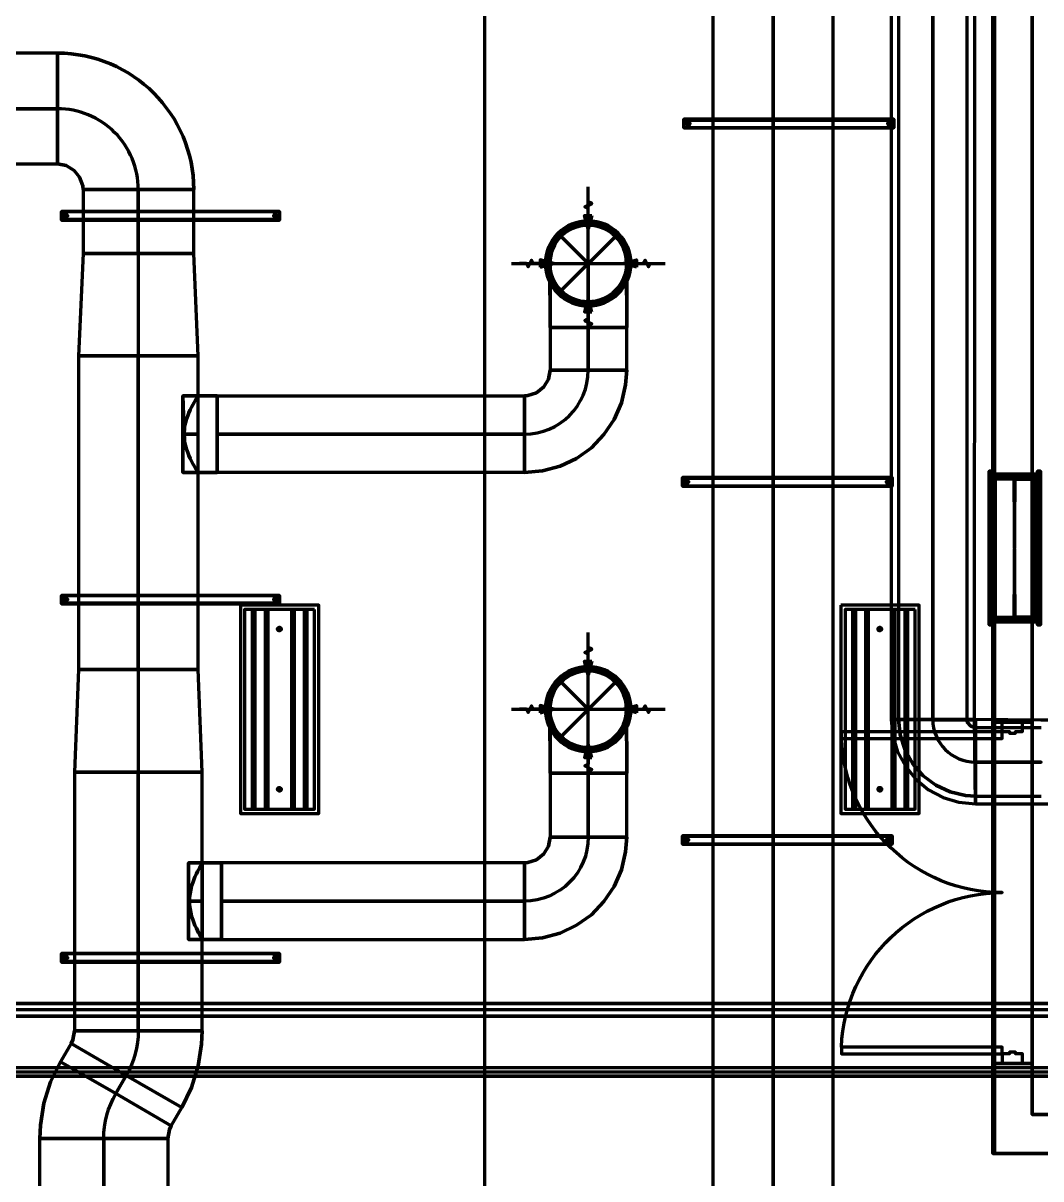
# Model space of a CAD drawing. Extents: x 0 to 1153, y 0 to 816.
# Drawn here: x 615.01 to 653.6, y 437.49 to 481.31 of the extents above; entities that cross this region are included whole.
import ezdxf

# ---------------------------------------------------------------- set-up
doc = ezdxf.new("R2010")
doc.units = 0
doc.header["$MEASUREMENT"] = 0
for name, color, linetype in [('Arch', 7, 'Continuous'), ('Hatch', 7, 'Continuous'), ('HVAC', 7, 'Continuous')]:
    doc.layers.add(name, color=color, linetype=linetype)

msp = doc.modelspace()

# ---------------------------------------------------------------- linework, layer by layer
at = {"layer": 'Arch', "color": 11, "linetype": 'Continuous', "lineweight": 211}
msp.add_line((632.523, 361.77), (632.523, 717.391), dxfattribs=at)
for points in [[(680.413, 571.108), (495.131, 571.108), (495.131, 427.429), (530.892, 427.429), (530.892, 390.377), (680.413, 390.377), (680.413, 438.446), (651.859, 438.446), (651.859, 484.897), (680.413, 484.897), (680.413, 571.108), (495.131, 571.108), (495.131, 427.429), (530.892, 427.429), (530.892, 390.377), (680.413, 390.377), (680.413, 438.446), (653.267, 438.446), (680.413, 438.446), (651.859, 438.446), (651.859, 484.897), (680.413, 484.897), (680.413, 571.108), (494.39, 571.108)], [(653.267, 439.928), (680.413, 439.928), (653.267, 439.928), (653.267, 483.404)], [(636.577, 474.017), (636.439, 473.509), (636.302, 474.017)], [(634.619, 472.059), (635.138, 472.197), (634.619, 472.334)], [(638.27, 472.059), (637.752, 472.197), (638.27, 472.334)], [(636.577, 470.366), (636.439, 470.884), (636.302, 470.366)], [(636.577, 457.126), (636.439, 456.607), (636.302, 457.126)], [(634.619, 455.157), (635.138, 455.295), (634.619, 455.433)], [(638.27, 455.157), (637.752, 455.295), (638.27, 455.433)], [(636.577, 453.464), (636.439, 453.983), (636.302, 453.464)]]:
    msp.add_lwpolyline(points, close=True, dxfattribs=at)
for points in [[(651.775, 484.897), (651.775, 438.446), (653.267, 438.446), (651.775, 438.446), (651.775, 484.897)], [(636.439, 474.017), (636.439, 474.282), (636.312, 474.345), (636.577, 474.472), (636.439, 474.536), (636.439, 474.8)], [(634.619, 472.197), (634.354, 472.197), (634.291, 472.324), (634.164, 472.07), (634.1, 472.197), (633.836, 472.197)], [(638.27, 472.197), (638.524, 472.197), (638.598, 472.324), (638.725, 472.07), (638.789, 472.197), (639.043, 472.197)], [(636.439, 470.366), (636.439, 470.112), (636.312, 470.038), (636.577, 469.911), (636.439, 469.847), (636.439, 469.593)], [(636.439, 457.126), (636.439, 457.38), (636.312, 457.443), (636.577, 457.57), (636.439, 457.634), (636.439, 457.898)], [(634.619, 455.295), (634.354, 455.295), (634.291, 455.422), (634.164, 455.168), (634.1, 455.295), (633.836, 455.295)], [(638.27, 455.295), (638.524, 455.295), (638.598, 455.422), (638.725, 455.168), (638.789, 455.295), (639.043, 455.295)], [(646.038, 454.184), (652.134, 454.184), (652.134, 454.808), (652.198, 454.808)], [(651.775, 454.808), (653.267, 454.808), (651.775, 454.808)], [(636.439, 453.464), (636.439, 453.21), (636.312, 453.147), (636.577, 453.009), (636.439, 452.945), (636.439, 452.691)], [(652.843, 441.896), (652.907, 441.865), (652.907, 442.225), (652.632, 442.225), (652.632, 442.288), (652.41, 442.288), (652.41, 442.225), (652.134, 442.225), (652.134, 441.865), (652.198, 441.865)], [(653.267, 441.865), (651.775, 441.865), (653.267, 441.865)]]:
    msp.add_lwpolyline(points, dxfattribs=at)
msp.add_lwpolyline([(646.038, 442.489), (646.038, 442.225), (652.134, 442.225), (652.134, 442.489), (646.038, 442.489, -0.401853), (652.129, 448.342, -0.401854), (646.038, 454.184), (646.038, 454.448), (652.134, 454.448), (652.41, 454.448), (652.41, 454.385), (652.632, 454.385), (652.632, 454.448), (652.907, 454.448), (652.907, 454.808), (652.843, 454.776)], format="xyb", dxfattribs=at)
at = {"layer": 'Hatch', "color": 5, "linetype": 'Continuous', "lineweight": 211}
for p, q in [((623.697, 459.073), (623.697, 451.506)), ((623.803, 459.073), (623.803, 451.506)), ((624.184, 459.073), (624.184, 451.506)), ((624.29, 459.073), (624.29, 451.506)), ((625.189, 459.073), (625.189, 451.506)), ((625.284, 459.073), (625.284, 451.506)), ((625.665, 459.073), (625.665, 451.506)), ((625.771, 459.073), (625.771, 451.506)), ((646.462, 459.073), (646.462, 451.506)), ((646.568, 459.073), (646.568, 451.506)), ((646.949, 459.073), (646.949, 451.506)), ((647.054, 459.073), (647.054, 451.506)), ((647.954, 459.073), (647.954, 451.506)), ((648.06, 459.073), (648.06, 451.506)), ((648.441, 459.073), (648.441, 451.506)), ((648.547, 459.073), (648.547, 451.506)), ((670.93, 443.897), (504.635, 443.897)), ((590.783, 441.547), (671.364, 441.547))]:
    msp.add_line(p, q, dxfattribs=at)
for points in [[(623.252, 459.243), (623.252, 451.347), (626.226, 451.347), (626.226, 459.243)], [(626.057, 459.073), (623.411, 459.073), (623.411, 451.506), (626.057, 451.506)], [(646.017, 459.243), (646.017, 451.347), (648.991, 451.347), (648.991, 459.243)], [(648.832, 459.073), (646.176, 459.073), (646.176, 451.506), (648.832, 451.506)], [(624.729, 458.407), (624.796, 458.354), (624.792, 458.311), (624.76, 458.277), (624.718, 458.27), (624.68, 458.289), (624.661, 458.327), (624.668, 458.369), (624.702, 458.401), (624.745, 458.405), (624.784, 458.378), (624.798, 458.338), (624.784, 458.297), (624.745, 458.271), (624.702, 458.274), (624.668, 458.306), (624.661, 458.349), (624.68, 458.386), (624.729, 458.407)], [(647.494, 458.407), (647.56, 458.354), (647.557, 458.311), (647.525, 458.277), (647.482, 458.27), (647.445, 458.289), (647.426, 458.327), (647.433, 458.369), (647.467, 458.401), (647.51, 458.405), (647.549, 458.378), (647.562, 458.338), (647.549, 458.297), (647.51, 458.271), (647.467, 458.274), (647.433, 458.306), (647.426, 458.349), (647.449, 458.39), (647.494, 458.407)], [(624.729, 452.332), (624.796, 452.279), (624.792, 452.236), (624.76, 452.202), (624.718, 452.195), (624.68, 452.214), (624.661, 452.252), (624.668, 452.294), (624.702, 452.326), (624.745, 452.33), (624.784, 452.303), (624.798, 452.263), (624.784, 452.222), (624.745, 452.196), (624.702, 452.199), (624.668, 452.231), (624.661, 452.274), (624.68, 452.311), (624.729, 452.332)], [(647.494, 452.332), (647.559, 452.285), (647.559, 452.241), (647.53, 452.204), (647.488, 452.194), (647.449, 452.211), (647.427, 452.246), (647.43, 452.29), (647.462, 452.324), (647.505, 452.331), (647.542, 452.311), (647.562, 452.274), (647.555, 452.231), (647.52, 452.199), (647.477, 452.196), (647.438, 452.222), (647.425, 452.263), (647.438, 452.303), (647.494, 452.332)], [(670.93, 444.14), (671.622, 444.141), (671.678, 444.146), (671.733, 444.158), (671.787, 444.177), (671.837, 444.201), (671.9, 444.243), (671.958, 444.266), (671.913, 444.227), (671.865, 444.193), (671.813, 444.165), (671.758, 444.144), (671.701, 444.129), (671.642, 444.121), (671.622, 444.119), (671.608, 444.14), (670.93, 444.119), (671.608, 444.119), (670.93, 444.14), (670.93, 443.653), (670.93, 444.14), (504.635, 444.14), (670.93, 444.14), (504.635, 444.14)], [(504.635, 443.664), (670.93, 443.664), (504.635, 443.653), (504.635, 444.14), (504.635, 443.664), (504.635, 444.14), (504.635, 443.653), (670.93, 443.653), (670.93, 444.14), (670.93, 443.664), (670.93, 444.14), (670.93, 443.653)], [(590.783, 441.706), (671.364, 441.706), (590.783, 441.695), (671.364, 441.706), (671.364, 441.388), (671.364, 441.695), (590.783, 441.706), (590.783, 441.399), (589.333, 441.388), (589.1, 441.388), (590.783, 441.399), (590.201, 441.388), (590.783, 441.388), (590.783, 441.695), (590.201, 441.706), (590.783, 441.695), (589.1, 441.706), (589.333, 441.706), (589.322, 441.399), (589.333, 441.706), (590.783, 441.706), (590.783, 441.388)], [(590.783, 441.399), (671.364, 441.399), (590.783, 441.388), (671.364, 441.388)]]:
    msp.add_lwpolyline(points, close=True, dxfattribs=at)
at = {"layer": 'HVAC', "color": 6, "linetype": 'Continuous', "lineweight": 211}
for p, q in [((636.439, 469.286), (636.439, 475.107)), ((637.476, 473.223), (635.413, 471.17)), ((633.529, 472.197), (639.35, 472.197)), ((636.439, 452.385), (636.439, 458.205)), ((637.476, 456.322), (635.413, 454.268)), ((633.529, 455.295), (639.35, 455.295))]:
    msp.add_line(p, q, dxfattribs=at)
for points in [[(637.836, 417.068), (634.608, 415.618), (634.608, 420.793), (634.608, 415.618), (637.836, 415.936), (637.836, 418.2), (637.836, 420.465), (640.207, 420.465), (640.345, 420.476), (640.673, 420.582), (640.937, 420.804), (641.117, 421.1), (641.181, 421.439), (645.71, 421.439, -0.414421), (640.207, 415.936, 0.414421), (645.71, 421.439), (641.181, 421.439), (641.181, 533.453)], [(645.71, 533.453), (645.71, 421.439, -0.414421)], [(568.24, 475.975), (616.31, 475.975), (616.648, 475.911), (616.945, 475.731), (617.156, 475.467), (617.273, 475.139), (617.283, 475.001), (621.485, 475.001, 0.413207), (616.31, 480.176, -0.413207), (621.485, 475.001), (617.283, 475.001), (617.283, 472.578), (617.114, 468.693), (617.114, 456.798), (616.955, 452.914), (616.955, 443.103), (621.803, 443.103), (621.803, 452.914), (621.644, 456.798), (621.644, 468.693), (621.485, 472.578), (621.485, 475.001, 0.413207), (616.31, 480.176), (568.24, 480.176)], [(619.379, 475.001), (617.283, 475.001), (621.485, 475.001), (619.379, 475.001), (617.283, 475.001), (617.273, 475.139), (617.156, 475.467), (616.945, 475.731), (616.648, 475.911), (616.31, 475.975), (616.31, 480.176), (616.31, 478.07), (616.31, 475.975), (616.31, 480.176), (616.31, 478.07), (568.24, 478.07), (616.31, 478.07), (616.31, 475.975), (616.648, 475.911), (616.945, 475.731), (617.156, 475.467), (617.273, 475.139), (617.283, 475.001), (621.485, 475.001), (619.379, 475.001), (617.283, 475.001), (621.485, 475.001), (619.379, 475.001, 0.414215), (616.31, 478.07), (616.31, 475.975), (616.31, 480.176), (616.31, 478.07)], [(637.889, 472.202, 0.414205), (636.434, 473.657, 0.414215), (634.979, 472.202)], [(634.016, 465.73), (634.016, 467.18), (634.016, 464.27), (634.016, 465.73), (634.016, 467.18), (634.153, 467.191), (634.481, 467.296), (634.757, 467.519), (634.926, 467.815), (634.989, 468.154), (636.439, 468.154), (637.9, 468.154), (637.857, 467.593), (637.699, 466.916), (637.424, 466.28), (637.032, 465.709), (636.556, 465.212), (635.995, 464.809), (635.37, 464.513), (634.704, 464.333), (634.016, 464.27), (634.016, 467.18), (634.153, 467.191), (634.481, 467.296), (634.757, 467.519), (634.926, 467.815), (634.989, 468.154), (637.9, 468.154), (636.439, 468.154), (634.989, 468.154), (637.9, 468.154), (637.857, 467.593), (637.699, 466.916), (637.424, 466.28), (637.032, 465.709), (636.556, 465.212), (635.995, 464.809), (635.37, 464.513), (634.704, 464.333), (634.016, 464.27), (634.016, 465.73), (634.016, 467.18), (634.016, 464.27), (634.704, 464.333), (635.37, 464.513), (635.995, 464.809), (636.556, 465.212), (637.032, 465.709), (637.424, 466.28), (637.699, 466.916), (637.857, 467.593), (637.9, 468.154), (634.989, 468.154), (634.926, 467.815), (634.757, 467.519), (634.481, 467.296), (634.153, 467.191), (634.016, 467.18), (634.016, 464.27), (634.016, 465.73, 0.414209), (636.439, 468.154), (634.989, 468.154), (637.9, 468.154), (636.439, 468.154)], [(636.439, 450.448), (637.9, 450.448), (634.989, 450.448), (636.439, 450.448), (637.9, 450.448), (637.857, 449.887), (637.699, 449.21), (637.424, 448.575), (637.032, 448.003), (636.556, 447.506), (635.995, 447.103), (635.37, 446.807), (634.704, 446.627), (634.016, 446.564), (634.016, 448.024), (634.016, 449.474), (634.153, 449.485), (634.481, 449.591), (634.757, 449.813), (634.926, 450.109), (634.989, 450.448), (637.9, 450.448), (637.857, 449.887), (637.699, 449.21), (637.424, 448.575), (637.032, 448.003), (636.556, 447.506), (635.995, 447.103), (635.37, 446.807), (634.704, 446.627), (634.016, 446.564), (634.016, 449.474), (634.016, 448.024), (634.016, 446.564), (634.016, 449.474), (634.153, 449.485), (634.481, 449.591), (634.757, 449.813), (634.926, 450.109), (634.989, 450.448), (636.439, 450.448), (637.9, 450.448), (634.989, 450.448), (634.926, 450.109), (634.757, 449.813), (634.481, 449.591), (634.153, 449.485), (634.016, 449.474), (634.016, 446.564), (634.704, 446.627), (635.37, 446.807), (635.995, 447.103), (636.556, 447.506), (637.032, 448.003), (637.424, 448.575), (637.699, 449.21), (637.857, 449.887), (637.9, 450.448), (634.989, 450.448), (637.9, 450.448), (637.9, 452.871), (637.889, 455.3, -0.414205), (636.434, 453.845, -0.414215), (634.979, 455.3, -0.414226), (636.434, 456.756, -0.414215), (637.889, 455.3, -0.414205), (636.434, 453.845, -0.414215), (634.958, 455.3, 0.41421), (636.434, 453.824, 0.414199), (637.91, 455.3, 0.414193), (636.434, 456.777, 0.414204), (634.958, 455.3, 0.41421), (636.434, 453.824, 0.414199), (637.91, 455.3, 0.414193), (636.434, 456.777, 0.414204), (634.989, 455.295), (634.989, 452.871), (634.989, 450.448), (636.439, 450.448), (636.439, 452.871), (636.439, 450.448, -0.414203), (634.016, 448.024), (622.533, 448.024), (634.016, 448.024), (634.016, 446.564), (634.016, 449.474), (634.016, 448.024)], [(637.889, 455.3, 0.414215), (636.434, 456.755, 0.414226), (634.979, 455.3, 0.414215), (636.434, 453.845, 0.414205), (637.889, 455.3, 0.414215), (636.434, 456.755, 0.414226), (634.979, 455.3), (634.989, 452.871), (634.979, 455.3, 0.414215), (636.434, 453.845, 0.414205), (637.889, 455.3), (637.9, 452.871), (637.889, 455.3, 0.414215), (636.434, 456.755, 0.414226), (634.979, 455.3)], [(653.616, 454.586), (651.118, 454.586), (650.938, 454.649), (650.811, 454.808), (650.801, 454.914), (648.208, 454.914), (649.499, 454.914, 0.41421), (651.118, 453.295), (653.616, 453.295), (651.118, 453.295), (651.118, 454.586), (651.118, 452.004), (651.118, 453.295), (651.118, 454.882), (647.922, 454.914), (651.087, 454.914), (651.118, 451.707), (651.118, 453.295)], [(619.379, 443.103), (621.803, 443.103), (616.955, 443.103), (619.379, 443.103), (621.803, 443.103), (621.781, 442.595), (621.654, 441.77), (621.4, 440.955), (621.03, 440.193), (618.924, 441.41), (616.828, 442.616), (616.892, 442.764), (616.955, 443.103), (621.803, 443.103), (621.781, 442.595), (621.654, 441.77), (621.4, 440.955), (621.03, 440.193), (618.924, 441.41), (616.828, 442.616), (618.924, 441.41), (621.03, 440.193), (618.924, 441.41), (616.828, 442.616), (616.892, 442.764), (616.955, 443.103), (619.379, 443.103), (621.803, 443.103), (616.955, 443.103), (616.892, 442.764), (616.828, 442.616), (618.924, 441.41), (621.03, 440.193), (618.924, 441.41), (616.828, 442.616), (616.426, 441.928), (616.056, 441.166), (615.802, 440.362), (615.675, 439.526), (615.643, 439.018), (620.501, 439.018), (618.067, 439.023, -0.131641), (618.532, 440.722), (620.628, 439.505), (621.03, 440.193), (621.4, 440.955), (621.654, 441.77), (621.781, 442.595), (621.803, 443.103), (616.955, 443.103), (619.379, 443.103, -0.131639), (618.924, 441.41), (618.532, 440.722), (618.924, 441.41), (621.03, 440.193), (618.924, 441.41), (616.828, 442.616), (618.924, 441.41)]]:
    msp.add_lwpolyline(points, format="xyb", dxfattribs=at)
for points in [[(643.445, 533.453), (643.445, 421.439), (643.445, 533.453)], [(647.922, 517.843), (647.922, 454.914), (647.986, 454.29), (648.166, 453.686), (648.462, 453.136), (648.854, 452.649), (649.34, 452.247), (649.891, 451.951), (650.494, 451.771), (651.118, 451.707), (653.616, 451.707), (655.415, 451.707), (684.001, 451.707), (685.8, 451.707), (722.069, 451.707), (722.069, 454.882), (685.8, 454.882), (684.001, 454.882), (655.415, 454.882), (653.616, 454.882), (651.087, 454.914), (651.118, 517.874)], [(648.208, 517.843), (648.208, 454.914), (650.801, 454.914), (650.801, 517.843)], [(649.499, 517.843), (649.499, 454.914), (649.499, 517.843)], [(616.31, 475.975), (616.31, 480.176), (616.31, 475.975)], [(640.069, 477.34), (648.028, 477.34), (640.069, 477.34)], [(640.196, 477.562), (640.257, 477.5), (640.165, 477.509), (640.196, 477.562), (640.257, 477.5), (640.165, 477.509), (640.196, 477.562), (640.257, 477.5), (640.196, 477.457), (640.257, 477.5), (640.196, 477.562), (640.165, 477.509), (640.196, 477.457), (640.257, 477.5), (640.196, 477.562), (640.165, 477.509), (640.196, 477.457), (640.257, 477.5), (640.196, 477.562), (640.165, 477.509), (640.196, 477.457), (640.257, 477.5), (640.196, 477.562), (640.165, 477.509), (640.196, 477.457), (640.257, 477.5), (640.196, 477.562), (640.165, 477.509), (640.196, 477.457), (640.257, 477.5), (640.196, 477.562), (640.165, 477.509), (640.196, 477.457), (640.257, 477.5), (640.196, 477.562), (640.165, 477.509)], [(647.827, 477.562), (647.888, 477.5), (647.795, 477.509), (647.827, 477.562), (647.888, 477.5), (647.795, 477.509), (647.827, 477.562), (647.888, 477.5), (647.827, 477.457), (647.888, 477.5), (647.827, 477.562), (647.795, 477.509), (647.827, 477.457), (647.888, 477.5), (647.827, 477.562), (647.795, 477.509), (647.827, 477.457), (647.888, 477.5), (647.827, 477.562), (647.795, 477.509), (647.827, 477.457), (647.888, 477.5), (647.827, 477.562), (647.795, 477.509), (647.827, 477.457), (647.888, 477.5), (647.827, 477.562), (647.795, 477.509), (647.827, 477.457), (647.888, 477.5), (647.827, 477.562), (647.795, 477.509), (647.827, 477.457), (647.888, 477.5), (647.827, 477.562), (647.795, 477.509)], [(619.379, 472.578), (621.485, 472.578), (619.379, 472.578), (617.283, 472.578), (619.379, 472.578), (619.379, 475.001), (619.379, 472.578), (619.379, 468.693), (617.114, 468.693), (621.644, 468.693), (619.379, 468.693), (621.644, 468.693), (617.114, 468.693), (619.379, 468.693), (619.379, 456.798), (619.379, 468.693)], [(624.734, 474.165), (616.469, 474.165), (624.734, 474.165)], [(616.659, 473.953), (616.588, 474.026), (616.65, 474.036), (616.659, 473.953), (616.588, 474.026), (616.644, 474.042), (616.659, 473.953), (616.588, 474.026), (616.659, 474.059), (616.588, 474.026), (616.659, 473.953), (616.691, 474.006), (616.659, 474.059), (616.588, 474.026), (616.659, 473.953), (616.691, 474.006), (616.659, 474.059), (616.588, 474.026), (616.659, 473.953), (616.691, 474.006), (616.659, 474.059), (616.588, 474.026), (616.659, 473.953), (616.691, 474.006), (616.659, 474.059), (616.588, 474.026), (616.659, 473.953), (616.691, 474.006), (616.659, 474.059), (616.588, 474.026), (616.659, 473.953), (616.691, 474.006), (616.659, 474.059), (616.588, 474.026), (616.659, 473.953), (616.691, 474.006)], [(624.597, 473.953), (624.525, 474.026), (624.588, 474.036), (624.597, 473.953), (624.525, 474.026), (624.581, 474.042), (624.597, 473.953), (624.525, 474.026), (624.597, 474.059), (624.525, 474.026), (624.597, 473.953), (624.628, 474.006), (624.597, 474.059), (624.525, 474.026), (624.597, 473.953), (624.628, 474.006), (624.597, 474.059), (624.525, 474.026), (624.597, 473.953), (624.628, 474.006), (624.597, 474.059), (624.525, 474.026), (624.597, 473.953), (624.628, 474.006), (624.597, 474.059), (624.525, 474.026), (624.597, 473.953), (624.628, 474.006), (624.597, 474.059), (624.525, 474.026), (624.597, 473.953), (624.628, 474.006), (624.597, 474.059), (624.525, 474.026), (624.597, 473.953), (624.628, 474.006)], [(635.413, 473.223), (636.439, 472.197), (636.439, 469.773), (636.439, 468.154), (636.439, 469.773)], [(617.283, 472.578), (621.485, 472.578), (617.283, 472.578)], [(636.439, 472.197), (636.439, 472.197), (636.439, 472.197)], [(621.57, 464.386), (621.601, 464.333), (621.644, 464.27), (621.57, 464.386), (621.538, 464.45), (621.496, 464.524), (621.443, 464.608), (621.4, 464.704), (621.347, 464.799), (621.295, 464.915), (621.252, 465.032), (621.21, 465.159), (621.168, 465.296), (621.136, 465.434), (621.125, 465.582), (621.115, 465.73), (621.125, 465.878), (621.136, 466.016), (621.168, 466.153), (621.21, 466.291), (621.252, 466.418), (621.295, 466.534), (621.347, 466.651), (621.4, 466.757), (621.443, 466.841), (621.496, 466.926), (621.538, 467), (621.57, 467.064), (621.601, 467.117), (621.633, 467.17), (621.601, 467.117), (621.57, 467.064), (621.538, 467), (621.496, 466.926), (621.443, 466.841), (621.4, 466.757), (621.347, 466.651), (621.295, 466.534), (621.252, 466.418), (621.21, 466.291), (621.168, 466.153), (621.136, 466.016), (621.125, 465.878), (621.072, 465.73), (621.072, 464.27), (621.072, 467.18), (621.115, 465.73), (621.125, 465.582), (621.136, 465.434), (621.168, 465.296), (621.21, 465.159), (621.252, 465.032), (621.295, 464.915), (621.347, 464.799), (621.4, 464.704), (621.443, 464.608), (621.496, 464.524), (621.538, 464.45), (621.57, 464.386), (621.644, 464.27), (621.072, 464.27), (621.644, 464.27), (622.374, 464.27), (621.644, 464.27), (621.644, 467.18), (621.072, 467.18), (621.644, 467.18), (622.374, 467.18), (621.644, 467.18), (621.072, 467.18), (621.644, 467.18), (622.374, 467.18), (634.016, 467.18), (634.016, 464.27), (622.374, 464.27), (621.644, 464.27), (621.072, 464.27), (621.644, 464.27)], [(621.644, 467.18), (621.633, 467.17), (621.644, 467.17)], [(621.072, 465.73), (621.644, 465.73), (621.072, 465.73)], [(651.637, 464.153), (651.637, 458.661), (651.637, 464.153)], [(651.732, 464.323), (651.732, 458.502), (651.732, 464.323)], [(653.478, 464.206), (653.478, 458.608), (653.478, 464.206)], [(653.584, 464.323), (653.584, 458.502), (653.584, 464.323)], [(640.016, 463.762), (647.965, 463.762), (640.016, 463.762)], [(640.143, 463.973), (640.204, 463.911), (640.112, 463.92), (640.143, 463.973), (640.204, 463.911), (640.112, 463.92), (640.143, 463.973), (640.204, 463.911), (640.143, 463.868), (640.204, 463.911), (640.143, 463.973), (640.112, 463.92), (640.143, 463.868), (640.204, 463.911), (640.143, 463.973), (640.112, 463.92), (640.143, 463.868), (640.204, 463.911), (640.143, 463.973), (640.112, 463.92), (640.143, 463.868), (640.204, 463.911), (640.143, 463.973), (640.112, 463.92), (640.143, 463.868), (640.204, 463.911), (640.143, 463.973), (640.112, 463.92), (640.143, 463.868), (640.204, 463.911), (640.143, 463.973), (640.112, 463.92), (640.143, 463.868), (640.204, 463.911), (640.143, 463.973), (640.112, 463.92)], [(647.774, 463.973), (647.835, 463.911), (647.742, 463.92), (647.774, 463.973), (647.835, 463.911), (647.742, 463.92), (647.774, 463.973), (647.835, 463.911), (647.774, 463.868), (647.835, 463.911), (647.774, 463.973), (647.742, 463.92), (647.774, 463.868), (647.835, 463.911), (647.774, 463.973), (647.742, 463.92), (647.774, 463.868), (647.835, 463.911), (647.774, 463.973), (647.742, 463.92), (647.774, 463.868), (647.835, 463.911), (647.774, 463.973), (647.742, 463.92), (647.774, 463.868), (647.835, 463.911), (647.774, 463.973), (647.742, 463.92), (647.774, 463.868), (647.835, 463.911), (647.774, 463.973), (647.742, 463.92), (647.774, 463.868), (647.835, 463.911), (647.774, 463.973), (647.742, 463.92)], [(624.734, 459.613), (616.469, 459.613), (624.734, 459.613)], [(616.659, 459.401), (616.588, 459.474), (616.65, 459.484), (616.659, 459.401), (616.588, 459.474), (616.644, 459.489), (616.659, 459.401), (616.588, 459.474), (616.659, 459.507), (616.588, 459.474), (616.659, 459.401), (616.691, 459.454), (616.659, 459.507), (616.588, 459.474), (616.659, 459.401), (616.691, 459.454), (616.659, 459.507), (616.588, 459.474), (616.659, 459.401), (616.691, 459.454), (616.659, 459.507), (616.588, 459.474), (616.659, 459.401), (616.691, 459.454), (616.659, 459.507), (616.588, 459.474), (616.659, 459.401), (616.691, 459.454), (616.659, 459.507), (616.588, 459.474), (616.659, 459.401), (616.691, 459.454), (616.659, 459.507), (616.588, 459.474), (616.659, 459.401), (616.691, 459.454)], [(624.597, 459.401), (624.525, 459.474), (624.588, 459.484), (624.597, 459.401), (624.525, 459.474), (624.581, 459.489), (624.597, 459.401), (624.525, 459.474), (624.597, 459.507), (624.525, 459.474), (624.597, 459.401), (624.628, 459.454), (624.597, 459.507), (624.525, 459.474), (624.597, 459.401), (624.628, 459.454), (624.597, 459.507), (624.525, 459.474), (624.597, 459.401), (624.628, 459.454), (624.597, 459.507), (624.525, 459.474), (624.597, 459.401), (624.628, 459.454), (624.597, 459.507), (624.525, 459.474), (624.597, 459.401), (624.628, 459.454), (624.597, 459.507), (624.525, 459.474), (624.597, 459.401), (624.628, 459.454), (624.597, 459.507), (624.525, 459.474), (624.597, 459.401), (624.628, 459.454)], [(619.379, 456.798), (621.644, 456.798), (619.379, 456.798), (617.114, 456.798), (619.379, 456.798), (619.379, 452.914), (616.955, 452.914), (621.803, 452.914), (619.379, 452.914), (621.803, 452.914), (616.955, 452.914), (619.379, 452.914), (619.379, 443.103), (619.379, 452.914)], [(617.114, 456.798), (621.644, 456.798), (617.114, 456.798)], [(636.439, 452.871), (636.439, 455.295), (635.413, 456.322)], [(636.439, 455.295), (636.439, 455.295), (636.439, 455.295)], [(649.499, 454.914), (650.801, 454.914), (648.208, 454.914), (649.499, 454.914), (650.801, 454.914), (650.811, 454.808), (650.938, 454.649), (651.118, 454.586), (651.118, 453.295), (651.118, 452.004), (650.737, 452.025), (650.166, 452.162), (649.616, 452.416), (649.139, 452.776), (648.748, 453.231), (648.451, 453.75), (648.271, 454.321), (648.208, 454.914), (650.801, 454.914), (650.811, 454.808), (650.938, 454.649), (651.118, 454.586), (651.118, 452.004), (651.118, 453.295), (651.118, 454.586), (651.118, 452.004), (650.737, 452.025), (650.166, 452.162), (649.616, 452.416), (649.139, 452.776), (648.748, 453.231), (648.451, 453.75), (648.271, 454.321), (648.208, 454.914), (649.499, 454.914), (650.801, 454.914), (648.208, 454.914), (648.271, 454.321), (648.451, 453.75), (648.748, 453.231), (649.139, 452.776), (649.616, 452.416), (650.166, 452.162), (650.737, 452.025), (651.118, 452.004), (651.118, 454.586), (651.118, 452.004), (653.616, 452.004)], [(640.016, 450.183), (647.965, 450.183), (640.016, 450.183)], [(640.143, 450.395), (640.205, 450.336), (640.112, 450.342), (640.143, 450.395), (640.205, 450.336), (640.112, 450.342), (640.143, 450.395), (640.205, 450.336), (640.143, 450.289), (640.205, 450.336), (640.143, 450.395), (640.112, 450.342), (640.143, 450.289), (640.205, 450.336), (640.143, 450.395), (640.112, 450.342), (640.143, 450.289), (640.205, 450.336), (640.143, 450.395), (640.112, 450.342), (640.143, 450.289), (640.205, 450.336), (640.143, 450.395), (640.112, 450.342), (640.143, 450.289), (640.205, 450.336), (640.143, 450.395), (640.112, 450.342), (640.143, 450.289), (640.205, 450.336), (640.143, 450.395), (640.112, 450.342), (640.143, 450.289), (640.205, 450.336), (640.143, 450.395), (640.112, 450.342)], [(647.774, 450.395), (647.836, 450.336), (647.742, 450.342), (647.774, 450.395), (647.836, 450.336), (647.742, 450.342), (647.774, 450.395), (647.836, 450.336), (647.774, 450.289), (647.836, 450.336), (647.774, 450.395), (647.742, 450.342), (647.774, 450.289), (647.836, 450.336), (647.774, 450.395), (647.742, 450.342), (647.774, 450.289), (647.836, 450.336), (647.774, 450.395), (647.742, 450.342), (647.774, 450.289), (647.836, 450.336), (647.774, 450.395), (647.742, 450.342), (647.774, 450.289), (647.836, 450.336), (647.774, 450.395), (647.742, 450.342), (647.774, 450.289), (647.836, 450.336), (647.774, 450.395), (647.742, 450.342), (647.774, 450.289), (647.836, 450.336), (647.774, 450.395), (647.742, 450.342)], [(621.284, 448.024), (621.803, 448.024), (621.284, 448.024)], [(624.734, 446.035), (616.469, 446.035), (624.734, 446.035)], [(616.659, 445.812), (616.588, 445.896), (616.691, 445.876), (616.659, 445.812), (616.588, 445.896), (616.644, 445.911), (616.659, 445.812), (616.588, 445.896), (616.659, 445.929), (616.588, 445.896), (616.659, 445.812), (616.691, 445.876), (616.659, 445.929), (616.588, 445.896), (616.659, 445.812), (616.691, 445.876), (616.659, 445.929), (616.588, 445.896), (616.659, 445.812), (616.691, 445.876), (616.659, 445.929), (616.588, 445.896), (616.659, 445.812), (616.691, 445.876), (616.659, 445.929), (616.588, 445.896), (616.659, 445.812), (616.691, 445.876), (616.659, 445.929), (616.588, 445.896), (616.659, 445.812), (616.691, 445.876), (616.659, 445.929), (616.588, 445.896), (616.659, 445.812), (616.691, 445.876)], [(624.597, 445.812), (624.525, 445.896), (624.628, 445.876), (624.597, 445.812), (624.525, 445.896), (624.581, 445.911), (624.597, 445.812), (624.525, 445.896), (624.597, 445.929), (624.525, 445.896), (624.597, 445.812), (624.628, 445.876), (624.597, 445.929), (624.525, 445.896), (624.597, 445.812), (624.628, 445.876), (624.597, 445.929), (624.525, 445.896), (624.597, 445.812), (624.628, 445.876), (624.597, 445.929), (624.525, 445.896), (624.597, 445.812), (624.628, 445.876), (624.597, 445.929), (624.525, 445.896), (624.597, 445.812), (624.628, 445.876), (624.597, 445.929), (624.525, 445.896), (624.597, 445.812), (624.628, 445.876), (624.597, 445.929), (624.525, 445.896), (624.597, 445.812), (624.628, 445.876)], [(618.077, 439.018), (615.643, 439.018), (620.501, 439.018), (618.077, 439.018), (615.643, 439.018), (615.675, 439.526), (615.802, 440.362), (616.056, 441.166), (616.426, 441.928), (618.532, 440.722), (620.628, 439.505), (618.532, 440.722), (616.426, 441.928), (618.532, 440.722), (620.628, 439.505), (620.564, 439.357), (620.501, 439.018), (615.643, 439.018), (615.675, 439.526), (615.802, 440.362), (616.056, 441.166), (616.426, 441.928), (618.532, 440.722), (620.628, 439.505), (620.564, 439.357), (620.501, 439.018), (618.077, 439.018), (615.643, 439.018), (620.501, 439.018), (620.564, 439.357), (620.628, 439.505), (618.532, 440.722), (616.426, 441.928), (618.532, 440.722), (616.426, 441.928), (618.532, 440.722), (620.628, 439.505), (618.532, 440.722)], [(615.643, 432.573), (615.643, 439.018), (620.501, 439.018), (620.501, 432.573)], [(618.077, 432.573), (618.077, 439.018), (618.077, 432.573)]]:
    msp.add_lwpolyline(points, dxfattribs=at)
for points in [[(648.028, 477.626), (640.069, 477.626), (648.028, 477.668), (648.028, 477.34), (648.028, 477.668), (640.069, 477.668), (640.069, 477.34), (640.069, 477.668)], [(616.469, 473.879), (624.734, 473.879), (616.469, 473.848), (616.469, 474.165), (616.469, 473.848), (624.734, 473.848), (624.734, 474.165), (624.734, 473.848)], [(621.072, 467.18), (621.072, 464.27), (621.072, 465.73), (621.072, 467.18), (621.072, 464.27), (621.072, 465.73), (621.072, 467.18), (621.072, 464.27), (621.072, 465.73)], [(622.374, 465.73), (622.374, 467.18), (622.374, 464.27), (622.374, 465.73), (622.374, 467.18), (622.374, 464.27), (622.374, 465.73), (622.374, 467.18), (622.374, 464.27), (622.374, 467.18), (622.374, 464.27), (622.374, 465.73), (634.016, 465.73)], [(651.637, 464.323), (651.637, 458.502), (651.732, 458.502), (651.637, 458.502), (651.637, 464.323), (651.732, 464.323)], [(653.584, 464.153), (653.584, 458.661), (651.637, 458.661), (653.584, 458.661), (653.584, 464.153), (651.637, 464.153), (653.584, 464.153), (653.584, 458.661), (651.637, 458.661), (651.637, 464.153), (651.637, 458.661), (653.584, 458.661), (653.584, 464.153), (651.637, 464.153)], [(651.732, 464.206), (651.732, 458.608), (653.478, 458.608), (651.732, 458.608), (651.732, 464.206), (653.478, 464.206)], [(653.478, 464.323), (653.478, 458.502), (653.584, 458.502), (653.478, 458.502), (653.478, 464.323), (653.584, 464.323)], [(647.965, 464.047), (640.016, 464.047), (647.965, 464.09), (647.965, 463.762), (647.965, 464.09), (640.016, 464.09), (640.016, 463.762), (640.016, 464.09)], [(651.838, 458.756), (653.383, 458.756), (653.383, 464.058), (651.838, 464.058)], [(652.589, 464.026), (651.87, 464.026), (651.87, 458.787), (652.589, 458.787), (652.621, 464.026), (653.351, 464.026), (653.351, 458.787), (652.621, 458.787)], [(616.469, 459.327), (624.734, 459.327), (616.469, 459.295), (616.469, 459.613), (616.469, 459.295), (624.734, 459.295), (624.734, 459.613), (624.734, 459.295)], [(651.118, 454.882), (651.118, 451.707), (651.087, 454.914), (647.922, 454.914)], [(637.9, 452.871), (634.989, 452.871), (637.9, 452.871), (634.989, 452.871), (637.9, 452.871), (634.989, 452.871), (637.9, 452.871), (634.989, 452.871)], [(647.965, 450.469), (640.016, 450.469), (647.965, 450.501), (647.965, 450.183), (647.965, 450.501), (640.016, 450.501), (640.016, 450.183), (640.016, 450.501)], [(621.284, 449.474), (621.284, 448.024), (621.284, 446.564), (621.284, 449.474), (621.284, 448.024), (621.284, 446.564), (621.284, 449.474), (621.284, 448.024), (621.284, 446.564), (621.284, 449.474), (621.284, 448.024), (621.284, 446.564), (621.284, 449.474), (621.803, 449.474), (622.533, 449.474), (621.803, 449.474), (621.803, 446.564), (621.284, 446.564), (621.803, 446.564), (622.533, 446.564), (621.803, 446.564), (621.284, 446.564), (621.803, 446.564), (622.533, 446.564), (634.016, 446.564), (634.016, 449.474), (622.533, 449.474), (621.803, 449.474), (621.284, 449.474), (621.803, 449.474)], [(621.803, 446.564), (621.771, 446.627), (621.739, 446.68), (621.707, 446.744), (621.665, 446.818), (621.623, 446.902), (621.58, 446.998), (621.527, 447.093), (621.485, 447.209), (621.443, 447.326), (621.4, 447.453), (621.369, 447.59), (621.347, 447.728), (621.326, 447.876), (621.326, 448.162), (621.347, 448.31), (621.369, 448.448), (621.4, 448.585), (621.443, 448.712), (621.485, 448.829), (621.527, 448.945), (621.58, 449.051), (621.623, 449.146), (621.707, 449.294), (621.739, 449.358), (621.771, 449.411), (621.803, 449.464), (621.803, 449.474), (621.803, 449.464), (621.771, 449.411), (621.739, 449.358), (621.707, 449.294), (621.623, 449.146), (621.58, 449.051), (621.527, 448.945), (621.485, 448.829), (621.443, 448.712), (621.4, 448.585), (621.369, 448.448), (621.347, 448.31), (621.326, 448.162), (621.326, 447.876), (621.347, 447.728), (621.369, 447.59), (621.4, 447.453), (621.443, 447.326), (621.485, 447.209), (621.527, 447.093), (621.58, 446.998), (621.623, 446.902), (621.665, 446.818), (621.707, 446.744), (621.739, 446.68), (621.771, 446.627), (621.803, 446.564)], [(622.533, 449.474), (622.533, 446.564), (622.533, 448.024), (622.533, 449.474), (622.533, 446.564), (622.533, 448.024), (622.533, 449.474), (622.533, 446.564), (622.533, 448.024), (622.533, 449.474), (622.533, 446.564)], [(616.469, 445.749), (624.734, 445.749), (616.469, 445.707), (616.469, 446.035), (616.469, 445.707), (624.734, 445.707), (624.734, 446.035), (624.734, 445.707)]]:
    msp.add_lwpolyline(points, close=True, dxfattribs=at)
for points in [[(636.434, 473.816, 0.414215), (634.82, 472.202, 0.414224), (636.434, 470.588, 0.414214), (638.048, 472.202, 0.414205), (636.434, 473.816, 0.414215), (634.82, 472.202, 0.414224), (636.434, 470.588, 0.414214), (638.048, 472.202, 0.414205)], [(636.434, 473.731, 0.414227), (634.905, 472.202, 0.414226), (636.434, 470.673, 0.414221), (637.963, 472.202, 0.414222)], [(637.9, 469.773), (634.989, 469.773), (637.9, 469.773), (634.989, 469.773), (637.9, 469.773), (634.989, 469.773), (637.9, 469.773), (634.989, 469.773), (637.9, 469.773), (637.889, 472.202, -0.414215), (636.434, 470.747, -0.414226), (634.979, 472.202, -0.414215), (636.434, 473.657, -0.414205), (637.889, 472.202, -0.414215), (636.434, 470.747, -0.414226), (634.989, 472.197), (634.989, 469.773), (634.979, 472.202, -0.414215), (636.434, 473.657, -0.414205), (637.9, 472.197), (637.9, 469.773), (637.889, 472.202, -0.414215), (636.434, 470.747, -0.414226), (634.979, 472.202, -0.414215), (636.434, 473.657, -0.414205), (637.889, 472.202, -0.414215), (636.434, 470.747, -0.414226), (634.958, 472.202, 0.414214), (636.434, 470.725, 0.414204), (637.91, 472.202, 0.414205), (636.434, 473.678, 0.414215), (634.958, 472.202, 0.414214), (636.434, 470.725, 0.414204), (637.91, 472.202, 0.414205), (636.434, 473.678, 0.414215), (634.989, 472.197), (634.989, 469.773), (634.989, 468.154), (637.9, 468.154)], [(636.434, 456.914, 0.414229), (634.82, 455.3, 0.414225), (636.434, 453.686, 0.414215), (638.048, 455.3, 0.414219), (636.434, 456.914, 0.414229), (634.82, 455.3, 0.414225), (636.434, 453.686, 0.414215), (638.048, 455.3, 0.414219)], [(636.434, 456.83, 0.414231), (634.905, 455.3, 0.414227), (636.434, 453.771, 0.414222), (637.963, 455.3, 0.414227)]]:
    msp.add_lwpolyline(points, format="xyb", close=True, dxfattribs=at)
for centre, radius in [((636.434, 472.202), 1.614), ((636.434, 472.202), 1.455), ((636.434, 455.3), 1.614), ((636.434, 455.3), 1.455)]:
    msp.add_circle(centre, radius, dxfattribs=at)
for p in [(640.165, 477.509), (640.165, 477.509), (640.165, 477.509), (640.196, 477.457), (640.196, 477.457), (640.196, 477.457), (640.26, 477.562), (640.26, 477.562), (640.26, 477.562), (640.26, 477.457), (640.26, 477.457), (640.26, 477.457), (640.292, 477.509), (640.292, 477.509), (640.292, 477.509), (647.795, 477.509), (647.795, 477.509), (647.795, 477.509), (647.827, 477.457), (647.827, 477.457), (647.827, 477.457), (647.89, 477.562), (647.89, 477.562), (647.89, 477.562), (647.89, 477.457), (647.89, 477.457), (647.89, 477.457), (647.922, 477.509), (647.922, 477.509), (647.922, 477.509), (616.564, 474.006), (616.564, 474.006), (616.564, 474.006), (616.596, 474.059), (616.596, 474.059), (616.596, 474.059), (616.596, 473.953), (616.596, 473.953), (616.596, 473.953), (616.659, 474.059), (616.659, 474.059), (616.659, 474.059), (616.691, 474.006), (616.691, 474.006), (616.691, 474.006), (624.512, 474.006), (624.512, 474.006), (624.512, 474.006), (624.544, 474.059), (624.544, 474.059), (624.544, 474.059), (624.544, 473.953), (624.544, 473.953), (624.544, 473.953), (624.597, 474.059), (624.597, 474.059), (624.597, 474.059), (624.628, 474.006), (624.628, 474.006), (624.628, 474.006), (636.439, 472.197), (640.112, 463.92), (640.112, 463.92), (640.112, 463.92), (640.143, 463.868), (640.143, 463.868), (640.143, 463.868), (640.207, 463.973), (640.207, 463.973), (640.207, 463.973), (640.207, 463.868), (640.207, 463.868), (640.207, 463.868), (640.239, 463.92), (640.239, 463.92), (640.239, 463.92), (647.742, 463.92), (647.742, 463.92), (647.742, 463.92), (647.774, 463.868), (647.774, 463.868), (647.774, 463.868), (647.838, 463.973), (647.838, 463.973), (647.838, 463.973), (647.838, 463.868), (647.838, 463.868), (647.838, 463.868), (647.869, 463.92), (647.869, 463.92), (647.869, 463.92), (616.564, 459.454), (616.564, 459.454), (616.564, 459.454), (616.596, 459.507), (616.596, 459.507), (616.596, 459.507), (616.596, 459.401), (616.596, 459.401), (616.596, 459.401), (616.659, 459.507), (616.659, 459.507), (616.659, 459.507), (616.691, 459.454), (616.691, 459.454), (616.691, 459.454), (624.512, 459.454), (624.512, 459.454), (624.512, 459.454), (624.544, 459.507), (624.544, 459.507), (624.544, 459.507), (624.544, 459.401), (624.544, 459.401), (624.544, 459.401), (624.597, 459.507), (624.597, 459.507), (624.597, 459.507), (624.628, 459.454), (624.628, 459.454), (624.628, 459.454), (636.439, 455.295), (640.112, 450.342), (640.112, 450.342), (640.112, 450.342), (640.143, 450.289), (640.143, 450.289), (640.143, 450.289), (640.207, 450.395), (640.207, 450.395), (640.207, 450.395), (640.207, 450.289), (640.207, 450.289), (640.207, 450.289), (640.239, 450.342), (640.239, 450.342), (640.239, 450.342), (647.742, 450.342), (647.742, 450.342), (647.742, 450.342), (647.774, 450.289), (647.774, 450.289), (647.774, 450.289), (647.838, 450.395), (647.838, 450.395), (647.838, 450.395), (647.838, 450.289), (647.838, 450.289), (647.838, 450.289), (647.869, 450.342), (647.869, 450.342), (647.869, 450.342), (616.564, 445.876), (616.564, 445.876), (616.564, 445.876), (616.596, 445.929), (616.596, 445.929), (616.596, 445.929), (616.596, 445.812), (616.596, 445.812), (616.596, 445.812), (616.659, 445.929), (616.659, 445.929), (616.659, 445.929), (616.691, 445.876), (616.691, 445.876), (616.691, 445.876), (624.512, 445.876), (624.512, 445.876), (624.512, 445.876), (624.544, 445.929), (624.544, 445.929), (624.544, 445.929), (624.544, 445.812), (624.544, 445.812), (624.544, 445.812), (624.597, 445.929), (624.597, 445.929), (624.597, 445.929), (624.628, 445.876), (624.628, 445.876), (624.628, 445.876)]:
    msp.add_point(p, dxfattribs=at)

doc.saveas('drawing.dxf')
